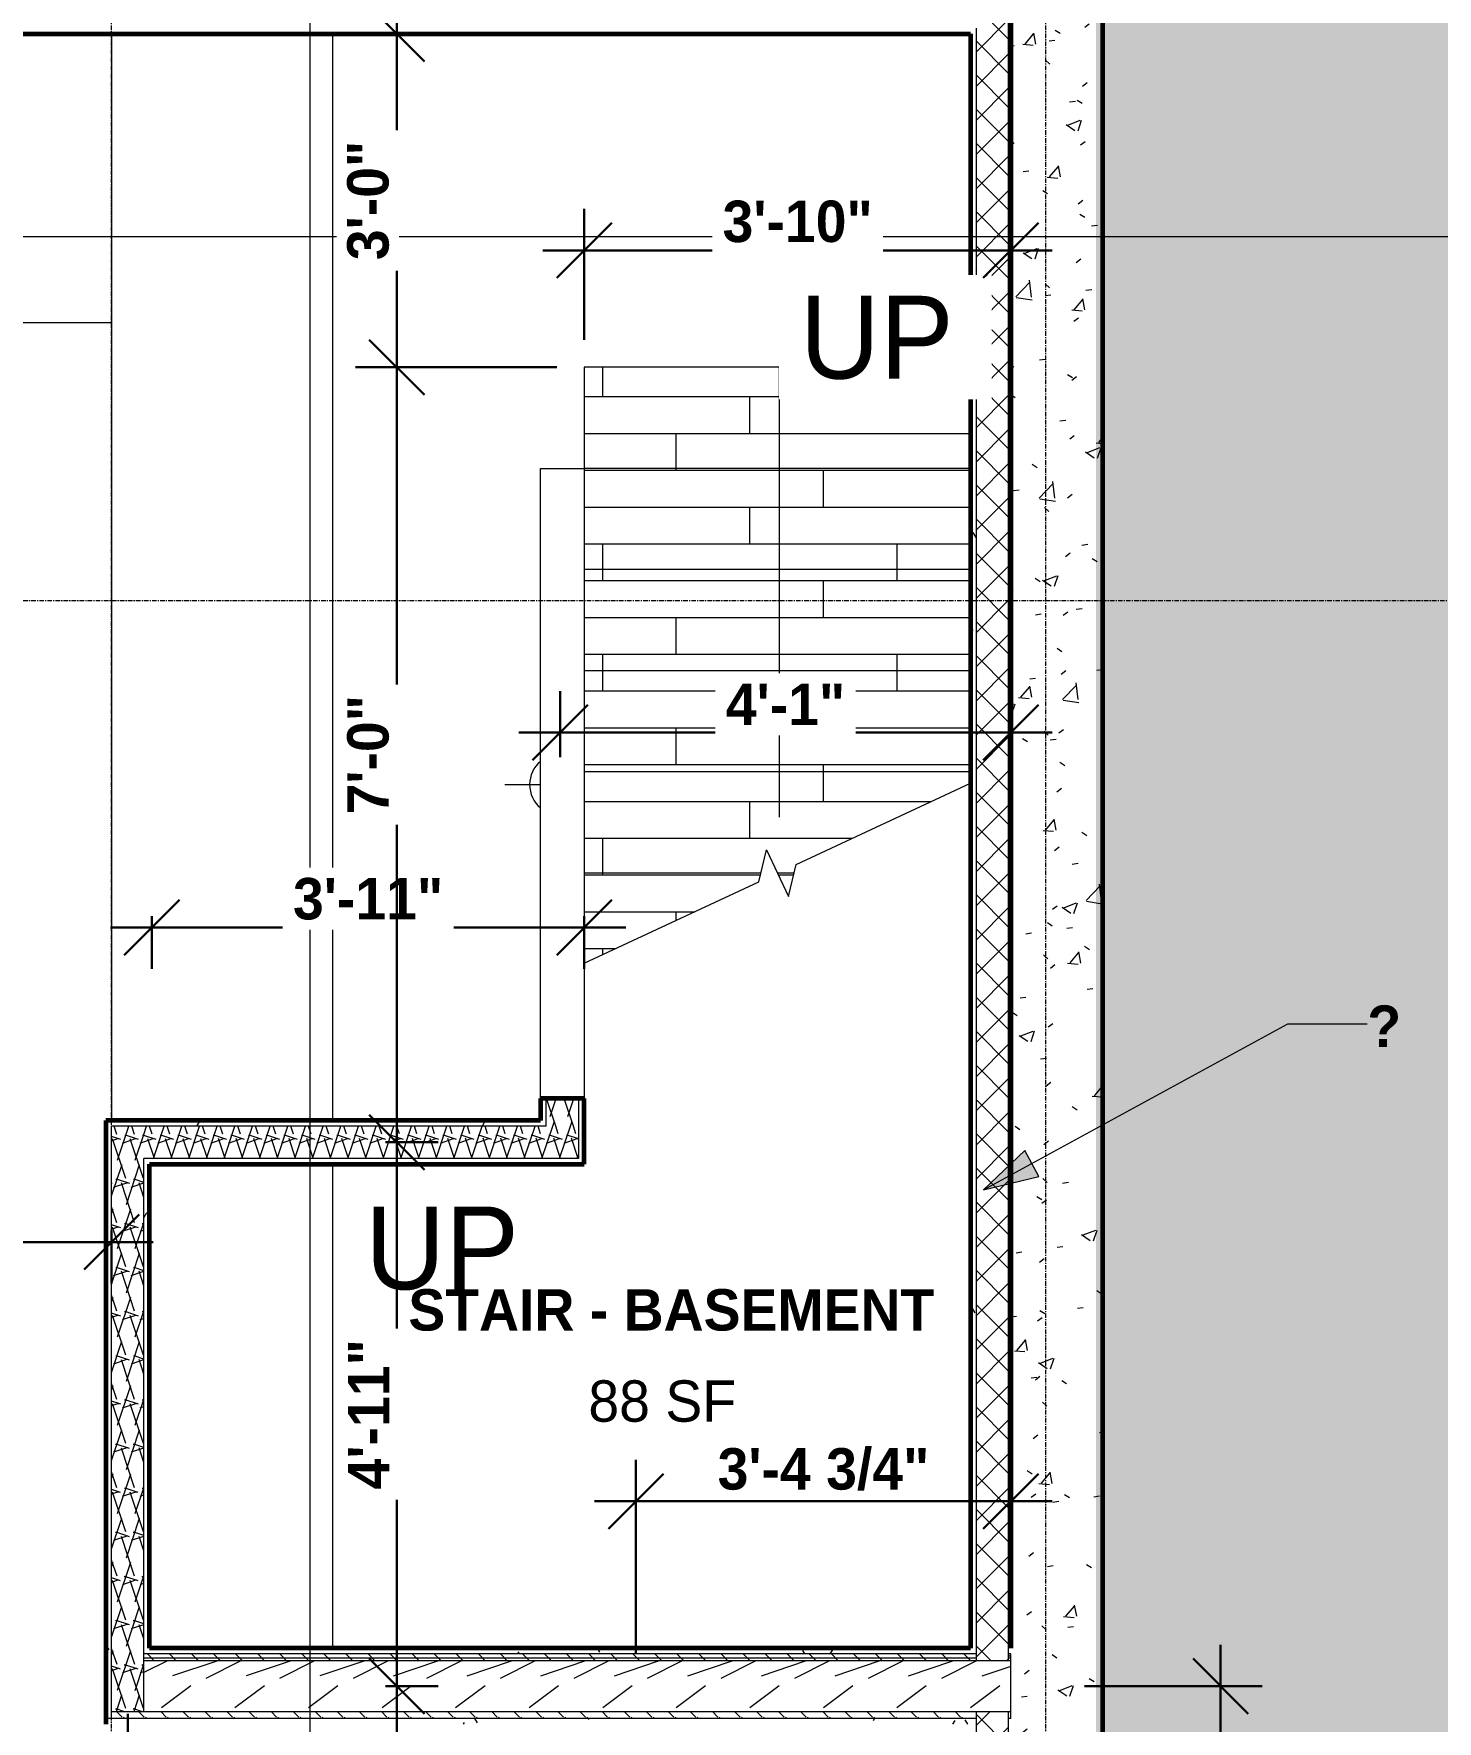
# Model space of a CAD drawing. Header units: inches. Extents: x -3304 to -1671, y 8184 to 9003.
# Drawn here: x -2441.8 to -2289.2, y 8504.8 to 8688.2 of the extents above; entities that cross this region are included whole.
import ezdxf

# ---------------------------------------------------------------- set-up
doc = ezdxf.new("R2010")
doc.units = ezdxf.units.IN
doc.header["$MEASUREMENT"] = 0
doc.linetypes.add('Grid Line 1_2_', pattern=[0.875, 0.5, -0.125, 0.125, -0.125])
doc.linetypes.add('Overhead 1_16_', pattern=[0.101562, 0.0625, -0.039062])
for name, color, linetype, lineweight in [('A-ANNO-DIMS-1', 211, 'Continuous', 30), ('A-AREA-IDEN', 2, 'Continuous', 9), ('A-FLOR-OTLN', 51, 'Continuous', 18), ('A-WALL', 113, 'Continuous', 18), ('A-WALL-PATT-1', 111, 'Continuous', 9), ('C-TOPO', 7, 'Continuous', 9), ('G-ANNO-SYMB-1', 111, 'Continuous', 9), ('G-ANNO-TEXT', 231, 'Continuous', 9), ('I-WALL', 2, 'Continuous', 18), ('I-WALL-1', 2, 'Continuous', 60), ('P-PIPE', 3, 'Continuous', 9), ('P-PIPE-CNTR', 3, 'Continuous', 9), ('S-FNDN', 32, 'Continuous', 18), ('S-FNDN-1', 32, 'Continuous', 60), ('S-GRID-1', 1, 'Grid Line 1_2_', 9), ('S-STRS', 31, 'Continuous', 9), ('S-STRS-1', 31, 'Overhead 1_16_', 9), ('S-STRS-ANNO', 31, 'Continuous', 9), ('S-STRS-IDEN', 31, 'Continuous', 9), ('S-STRS-MBND', 31, 'Continuous', 9)]:
    doc.layers.add(name, color=color, linetype=linetype, lineweight=lineweight)
doc.styles.add('Century Gothic', font='ufonts.com_century-gothic.ttf', dxfattribs={"height": 9})
doc.styles.add('Century Gothic_1', font='ufonts.com_century-gothic.ttf', dxfattribs={"height": 4.5})
doc.styles.add('Century Gothic_B', font='GOTHICB.TTF', dxfattribs={"height": 4.5})
doc.dimstyles.new('OD__1_16__Tol__', dxfattribs={"dimscale": 12, "dimtxt": 4.698757, "dimasz": 0.5, "dimexe": 0.375, "dimexo": 0.25, "dimgap": 0.0625, "dimtad": 1, "dimdec": 4, "dimrnd": 0.0625, "dimzin": 3, "dimdsep": 46, "dimlunit": 4, "dimtxsty": 'Century Gothic_B', "dimblk1": 'OBLIQUE', "dimblk2": 'OBLIQUE', "dimsah": 1, "dimcen": 0.09, "dimdle": 0.375, "dimazin": 0, "dimtfac": 1, "dimtdec": 4, "dimtix": 1, "dimtmove": 0, "dimatfit": 3, "dimfxl": 1, "dimtvp": 1, "dimtfill": 1, "dimfrac": 2, "dimtolj": 1, "dimtzin": 0, "dimlwd": 30, "dimlwe": 30, "dimarcsym": 2})
doc.dimstyles.new('OD__1_8__Tol__', dxfattribs={"dimscale": 12, "dimtxt": 4.698757, "dimasz": 0.5, "dimexe": 0.375, "dimexo": 0.25, "dimgap": 0.0625, "dimtad": 1, "dimdec": 3, "dimrnd": 0.125, "dimzin": 3, "dimdsep": 46, "dimlunit": 4, "dimtxsty": 'Century Gothic_B', "dimblk1": 'OBLIQUE', "dimblk2": 'OBLIQUE', "dimsah": 1, "dimcen": 0.09, "dimdle": 0.375, "dimazin": 0, "dimtfac": 1, "dimtdec": 4, "dimtix": 1, "dimtmove": 0, "dimatfit": 3, "dimfxl": 1, "dimtvp": 1, "dimtfill": 1, "dimfrac": 2, "dimtolj": 1, "dimtzin": 0, "dimlwd": 30, "dimlwe": 30, "dimarcsym": 2})
doc.dimstyles.new('OD__1__Tol__', dxfattribs={"dimscale": 12, "dimtxt": 4.698757, "dimasz": 0.5, "dimexe": 0.375, "dimexo": 0.25, "dimgap": 0.0625, "dimtad": 1, "dimdec": 0, "dimzin": 3, "dimdsep": 46, "dimlunit": 4, "dimtxsty": 'Century Gothic_B', "dimblk1": 'OBLIQUE', "dimblk2": 'OBLIQUE', "dimsah": 1, "dimcen": 0.09, "dimdle": 0.375, "dimazin": 0, "dimtfac": 1, "dimtdec": 4, "dimtix": 1, "dimtmove": 0, "dimatfit": 3, "dimfxl": 1, "dimtvp": 1, "dimtfill": 1, "dimfrac": 2, "dimtolj": 1, "dimtzin": 0, "dimlwd": 30, "dimlwe": 30, "dimarcsym": 2})
pattern_1 = [(0, (0, 0), (15.36, 3.84), [0.634, -10.886, 0.634, -10.886, -61.44]), (0, (0, 0), (15.36, 3.84), [-23.04, 0.634, -22.406, 0.634, -10.886, -26.88]), (0, (0, 0), (15.36, 3.84), [-57.6, 0.634, -7.046, 0.634, -18.566]), (120, (5.76, 1.92), (-11.0055376, 11.3821502), [0.634, -10.886, 0.634, -10.886, -61.44]), (120, (5.76, 1.92), (-11.0055376, 11.3821502), [-23.04, 0.634, -22.406, 0.634, -10.886, -26.88]), (120, (5.76, 1.92), (-11.0055376, 11.3821502), [-57.6, 0.634, -7.046, 0.634, -18.566]), (240, (7.68, 9.6), (-4.3544624, -15.2221502), [0.634, -10.886, 0.634, -10.886, -61.44]), (240, (7.68, 9.6), (-4.3544624, -15.2221502), [-23.04, 0.634, -22.406, 0.634, -10.886, -26.88]), (240, (7.68, 9.6), (-4.3544624, -15.2221502), [-57.6, 0.634, -7.046, 0.634, -18.566])]
pattern_2 = [(161.57, (0.24, 0.24), (-1.920451243, 0.000150352), [0, -13.661, 1.517, 0]), (18.43, (-0.24, 0.24), (-1.920451243, -0.000150352), [0, -13.661, 1.517, 0]), (108.43, (0.24, 0.24), (0.959969074, -4.80073665), [4.553, -10.625]), (71.57, (-0.24, 0.24), (0.959969074, 4.80073665), [4.553, -10.625])]
pattern_3 = [(0, (0, 0), (0, 2.399), []), (315, (0, 0), (2.3985062, 0), [3.393, -3.393]), (45, (0, 0), (2.3985062, 0), [3.393, -3.393])]
pattern_4 = [(45, (0, 0), (-1.8561553, 1.8561553), []), (135, (0, 0), (-1.8561553, -1.8561553), [])]
pattern_5 = [(0, (-2339.962, 8652.744), (0, 4), []), (90, (-2339.962, 8652.744), (-8, 8), [4, -28]), (90, (-2323.962, 8656.744), (-8, 8), [4, -28])]

# ---------------------------------------------------------------- blocks, each defined once
blk = doc.blocks.new('_Oblique')
at = {"color": 0, "linetype": 'ByBlock', "lineweight": -2}
blk.add_line((-0.5, -0.5), (0.5, 0.5), dxfattribs=at)
blk = doc.blocks.new('DIMBLOCK17-FLOOR PLAN - BASEMENT')
at = {"layer": 'A-ANNO-DIMS-1', "color": 0, "lineweight": 30, "transparency": 16777216}
for p, q in [((-2623.59, 8558.09), (-2623.59, 8552.35)), ((-2433.34, 8558.09), (-2433.34, 8552.35)), ((-2628.09, 8556.85), (-2428.84, 8556.85))]:
    blk.add_line(p, q, dxfattribs=at)
at = {"layer": 'Defpoints', "color": 0, "transparency": 16777216}
for p in [(-2623.59, 8561.09), (-2433.34, 8561.09), (-2433.34, 8556.85)]:
    blk.add_point(p, dxfattribs=at)
at = {"layer": 'A-ANNO-DIMS-1', "color": 0, "lineweight": 30, "transparency": 16777216, "xscale": 5.999999999999999, "yscale": 5.999999999999999, "zscale": 5.999999999999999, "rotation": 180}
blk.add_blockref('_Oblique', (-2623.59, 8556.85), dxfattribs=at)
at = {"layer": 'A-ANNO-DIMS-1', "color": 0, "lineweight": 30, "transparency": 16777216, "xscale": 5.999999999999999, "yscale": 5.999999999999999, "zscale": 5.999999999999999}
blk.add_blockref('_Oblique', (-2433.34, 8556.85), dxfattribs=at)
at = {"layer": 'A-ANNO-DIMS-1', "color": 0, "transparency": 16777216, "insert": (-2528.46, 8560.31), "char_height": 4.5, "attachment_point": 5, "style": 'Century Gothic_B', "bg_fill": 3, "box_fill_scale": 1.25, "bg_fill_color": 256, "bg_fill_true_color": 13158600, "bg_fill_transparency": 0}
blk.add_mtext('\\A1;15\'-10 1/4"', dxfattribs=at)
blk = doc.blocks.new('DIMBLOCK18-FLOOR PLAN - BASEMENT')
at = {"layer": 'A-ANNO-DIMS-1', "color": 0, "lineweight": 30, "transparency": 16777216}
for p, q in [((-2428.96, 8592.27), (-2428.96, 8586.53)), ((-2381.96, 8592.27), (-2381.96, 8586.53)), ((-2433.46, 8591.03), (-2377.46, 8591.03))]:
    blk.add_line(p, q, dxfattribs=at)
at = {"layer": 'Defpoints', "color": 0, "transparency": 16777216}
for p in [(-2428.96, 8595.27), (-2381.96, 8595.27), (-2381.96, 8591.03)]:
    blk.add_point(p, dxfattribs=at)
at = {"layer": 'A-ANNO-DIMS-1', "color": 0, "lineweight": 30, "transparency": 16777216, "xscale": 5.999999999999999, "yscale": 5.999999999999999, "zscale": 5.999999999999999, "rotation": 180}
blk.add_blockref('_Oblique', (-2428.96, 8591.03), dxfattribs=at)
at = {"layer": 'A-ANNO-DIMS-1', "color": 0, "lineweight": 30, "transparency": 16777216, "xscale": 5.999999999999999, "yscale": 5.999999999999999, "zscale": 5.999999999999999}
blk.add_blockref('_Oblique', (-2381.96, 8591.03), dxfattribs=at)
at = {"layer": 'A-ANNO-DIMS-1', "color": 0, "transparency": 16777216, "insert": (-2405.46, 8594.14), "char_height": 4.5, "attachment_point": 5, "style": 'Century Gothic_B', "bg_fill": 3, "box_fill_scale": 1.25, "bg_fill_color": 256, "bg_fill_true_color": 13158600, "bg_fill_transparency": 0}
blk.add_mtext('\\A1;3\'-11"', dxfattribs=at)
blk = doc.blocks.new('DIMBLOCK23-FLOOR PLAN - BASEMENT')
at = {"layer": 'A-ANNO-DIMS-1', "color": 0, "lineweight": 30, "transparency": 16777216}
for p, q in [((-2402.34, 8406.07), (-2402.34, 8513.07)), ((-2403.58, 8508.57), (-2397.84, 8508.57)), ((-2403.58, 8410.57), (-2397.84, 8410.57))]:
    blk.add_line(p, q, dxfattribs=at)
at = {"layer": 'Defpoints', "color": 0, "transparency": 16777216}
for p in [(-2406.58, 8508.57), (-2402.34, 8508.57), (-2406.58, 8410.57)]:
    blk.add_point(p, dxfattribs=at)
at = {"layer": 'A-ANNO-DIMS-1', "color": 0, "lineweight": 30, "transparency": 16777216, "xscale": 5.999999999999999, "yscale": 5.999999999999999, "zscale": 5.999999999999999}
for p, rotation in [((-2402.34, 8508.57), 90), ((-2402.34, 8410.57), 270)]:
    blk.add_blockref('_Oblique', p, dxfattribs=dict(at, rotation=rotation))
at = {"layer": 'A-ANNO-DIMS-1', "color": 0, "transparency": 16777216, "insert": (-2405.45, 8459.57), "char_height": 4.5, "attachment_point": 5, "rotation": 90, "style": 'Century Gothic_B', "bg_fill": 3, "box_fill_scale": 1.25, "bg_fill_color": 256, "bg_fill_true_color": 13158600, "bg_fill_transparency": 0}
blk.add_mtext('\\A1;8\'-2"', dxfattribs=at)
blk = doc.blocks.new('DIMBLOCK24-FLOOR PLAN - BASEMENT')
at = {"layer": 'A-ANNO-DIMS-1', "color": 0, "lineweight": 30, "transparency": 16777216}
for p, q in [((-2402.34, 8504.07), (-2402.34, 8572.19)), ((-2403.58, 8567.69), (-2397.84, 8567.69)), ((-2403.58, 8508.57), (-2397.84, 8508.57))]:
    blk.add_line(p, q, dxfattribs=at)
at = {"layer": 'Defpoints', "color": 0, "transparency": 16777216}
for p in [(-2406.58, 8567.69), (-2402.34, 8567.69), (-2406.58, 8508.57)]:
    blk.add_point(p, dxfattribs=at)
at = {"layer": 'A-ANNO-DIMS-1', "color": 0, "lineweight": 30, "transparency": 16777216, "xscale": 5.999999999999999, "yscale": 5.999999999999999, "zscale": 5.999999999999999}
for p, rotation in [((-2402.34, 8567.69), 90), ((-2402.34, 8508.57), 270)]:
    blk.add_blockref('_Oblique', p, dxfattribs=dict(at, rotation=rotation))
at = {"layer": 'A-ANNO-DIMS-1', "color": 0, "transparency": 16777216, "insert": (-2405.4, 8538.13), "char_height": 4.5, "attachment_point": 5, "rotation": 90, "style": 'Century Gothic_B', "bg_fill": 3, "box_fill_scale": 1.25, "bg_fill_color": 256, "bg_fill_true_color": 13158600, "bg_fill_transparency": 0}
blk.add_mtext('\\A1;4\'-11"', dxfattribs=at)
blk = doc.blocks.new('DIMBLOCK25-FLOOR PLAN - BASEMENT')
at = {"layer": 'A-ANNO-DIMS-1', "color": 0, "lineweight": 30, "transparency": 16777216}
for p, q in [((-2402.34, 8563.19), (-2402.34, 8656.44)), ((-2384.96, 8651.94), (-2406.84, 8651.94)), ((-2403.58, 8567.69), (-2397.84, 8567.69))]:
    blk.add_line(p, q, dxfattribs=at)
at = {"layer": 'Defpoints', "color": 0, "transparency": 16777216}
for p in [(-2402.34, 8651.94), (-2381.96, 8651.94), (-2406.58, 8567.69)]:
    blk.add_point(p, dxfattribs=at)
at = {"layer": 'A-ANNO-DIMS-1', "color": 0, "lineweight": 30, "transparency": 16777216, "xscale": 5.999999999999999, "yscale": 5.999999999999999, "zscale": 5.999999999999999}
for p, rotation in [((-2402.34, 8651.94), 90), ((-2402.34, 8567.69), 270)]:
    blk.add_blockref('_Oblique', p, dxfattribs=dict(at, rotation=rotation))
at = {"layer": 'A-ANNO-DIMS-1', "color": 0, "transparency": 16777216, "insert": (-2405.45, 8609.82), "char_height": 4.5, "attachment_point": 5, "rotation": 90, "style": 'Century Gothic_B', "bg_fill": 3, "box_fill_scale": 1.25, "bg_fill_color": 256, "bg_fill_true_color": 13158600, "bg_fill_transparency": 0}
blk.add_mtext('\\A1;7\'-0"', dxfattribs=at)
blk = doc.blocks.new('DIMBLOCK26-FLOOR PLAN - BASEMENT')
at = {"layer": 'A-ANNO-DIMS-1', "color": 0, "lineweight": 30, "transparency": 16777216}
for p, q in [((-2402.34, 8647.44), (-2402.34, 8692.69)), ((-2403.58, 8688.19), (-2397.84, 8688.19)), ((-2384.96, 8651.94), (-2406.84, 8651.94))]:
    blk.add_line(p, q, dxfattribs=at)
at = {"layer": 'Defpoints', "color": 0, "transparency": 16777216}
for p in [(-2406.58, 8688.19), (-2402.34, 8688.19), (-2381.96, 8651.94)]:
    blk.add_point(p, dxfattribs=at)
at = {"layer": 'A-ANNO-DIMS-1', "color": 0, "lineweight": 30, "transparency": 16777216, "xscale": 5.999999999999999, "yscale": 5.999999999999999, "zscale": 5.999999999999999}
for p, rotation in [((-2402.34, 8688.19), 90), ((-2402.34, 8651.94), 270)]:
    blk.add_blockref('_Oblique', p, dxfattribs=dict(at, rotation=rotation))
at = {"layer": 'A-ANNO-DIMS-1', "color": 0, "transparency": 16777216, "insert": (-2405.45, 8670.07), "char_height": 4.5, "attachment_point": 5, "rotation": 90, "style": 'Century Gothic_B', "bg_fill": 3, "box_fill_scale": 1.25, "bg_fill_color": 256, "bg_fill_true_color": 13158600, "bg_fill_transparency": 0}
blk.add_mtext('\\A1;3\'-0"', dxfattribs=at)
blk = doc.blocks.new('DIMBLOCK35-FLOOR PLAN - BASEMENT')
at = {"layer": 'A-ANNO-DIMS-1', "color": 0, "lineweight": 30, "transparency": 16777216}
for p, q in [((-2312.79, 8406.07), (-2312.79, 8513.07)), ((-2327.59, 8508.57), (-2308.29, 8508.57)), ((-2332.59, 8410.57), (-2308.29, 8410.57))]:
    blk.add_line(p, q, dxfattribs=at)
at = {"layer": 'Defpoints', "color": 0, "transparency": 16777216}
for p in [(-2330.59, 8508.57), (-2312.79, 8508.57), (-2335.59, 8410.57)]:
    blk.add_point(p, dxfattribs=at)
at = {"layer": 'A-ANNO-DIMS-1', "color": 0, "lineweight": 30, "transparency": 16777216, "xscale": 5.999999999999999, "yscale": 5.999999999999999, "zscale": 5.999999999999999}
for p, rotation in [((-2312.79, 8508.57), 90), ((-2312.79, 8410.57), 270)]:
    blk.add_blockref('_Oblique', p, dxfattribs=dict(at, rotation=rotation))
at = {"layer": 'A-ANNO-DIMS-1', "color": 0, "transparency": 16777216, "insert": (-2315.91, 8459.57), "char_height": 4.5, "attachment_point": 5, "rotation": 90, "style": 'Century Gothic_B', "bg_fill": 3, "box_fill_scale": 1.25, "bg_fill_color": 256, "bg_fill_true_color": 13158600, "bg_fill_transparency": 0}
blk.add_mtext('\\A1;8\'-2"', dxfattribs=at)
blk = doc.blocks.new('DIMBLOCK36-FLOOR PLAN - BASEMENT')
at = {"layer": 'A-ANNO-DIMS-1', "color": 0, "lineweight": 30, "transparency": 16777216}
for p, q in [((-2381.96, 8654.94), (-2381.96, 8669.15)), ((-2335.59, 8665.9), (-2335.59, 8660.15)), ((-2386.46, 8664.65), (-2331.09, 8664.65))]:
    blk.add_line(p, q, dxfattribs=at)
at = {"layer": 'Defpoints', "color": 0, "transparency": 16777216}
for p in [(-2335.59, 8668.9), (-2335.59, 8664.65), (-2381.96, 8651.94)]:
    blk.add_point(p, dxfattribs=at)
at = {"layer": 'A-ANNO-DIMS-1', "color": 0, "lineweight": 30, "transparency": 16777216, "xscale": 5.999999999999999, "yscale": 5.999999999999999, "zscale": 5.999999999999999, "rotation": 180}
blk.add_blockref('_Oblique', (-2381.96, 8664.65), dxfattribs=at)
at = {"layer": 'A-ANNO-DIMS-1', "color": 0, "lineweight": 30, "transparency": 16777216, "xscale": 5.999999999999999, "yscale": 5.999999999999999, "zscale": 5.999999999999999}
blk.add_blockref('_Oblique', (-2335.59, 8664.65), dxfattribs=at)
at = {"layer": 'A-ANNO-DIMS-1', "color": 0, "transparency": 16777216, "insert": (-2358.77, 8667.77), "char_height": 4.5, "attachment_point": 5, "style": 'Century Gothic_B', "bg_fill": 3, "box_fill_scale": 1.25, "bg_fill_color": 256, "bg_fill_true_color": 13158600, "bg_fill_transparency": 0}
blk.add_mtext('\\A1;3\'-10"', dxfattribs=at)
blk = doc.blocks.new('DIMBLOCK37-FLOOR PLAN - BASEMENT')
at = {"layer": 'A-ANNO-DIMS-1', "color": 0, "lineweight": 30, "transparency": 16777216}
for p, q in [((-2431.59, 8505.57), (-2431.59, 8472.48)), ((-2436.09, 8476.98), (-2331.09, 8476.98)), ((-2335.59, 8478.22), (-2335.59, 8472.48))]:
    blk.add_line(p, q, dxfattribs=at)
at = {"layer": 'Defpoints', "color": 0, "transparency": 16777216}
for p in [(-2431.59, 8508.57), (-2335.59, 8481.22), (-2335.59, 8476.98)]:
    blk.add_point(p, dxfattribs=at)
at = {"layer": 'A-ANNO-DIMS-1', "color": 0, "lineweight": 30, "transparency": 16777216, "xscale": 5.999999999999999, "yscale": 5.999999999999999, "zscale": 5.999999999999999, "rotation": 180}
blk.add_blockref('_Oblique', (-2431.59, 8476.98), dxfattribs=at)
at = {"layer": 'A-ANNO-DIMS-1', "color": 0, "lineweight": 30, "transparency": 16777216, "xscale": 5.999999999999999, "yscale": 5.999999999999999, "zscale": 5.999999999999999}
blk.add_blockref('_Oblique', (-2335.59, 8476.98), dxfattribs=at)
at = {"layer": 'A-ANNO-DIMS-1', "color": 0, "transparency": 16777216, "insert": (-2383.59, 8480.09), "char_height": 4.5, "attachment_point": 5, "style": 'Century Gothic_B', "bg_fill": 3, "box_fill_scale": 1.25, "bg_fill_color": 256, "bg_fill_true_color": 13158600, "bg_fill_transparency": 0}
blk.add_mtext('\\A1;8\'-0"', dxfattribs=at)
blk = doc.blocks.new('DIMBLOCK38-FLOOR PLAN - BASEMENT')
at = {"layer": 'A-ANNO-DIMS-1', "color": 0, "lineweight": 30, "transparency": 16777216}
for p, q in [((-2384.59, 8609.57), (-2384.59, 8616.74)), ((-2335.59, 8613.49), (-2335.59, 8607.74)), ((-2389.09, 8612.24), (-2331.09, 8612.24))]:
    blk.add_line(p, q, dxfattribs=at)
at = {"layer": 'Defpoints', "color": 0, "transparency": 16777216}
for p in [(-2335.59, 8616.49), (-2335.59, 8612.24), (-2384.59, 8606.57)]:
    blk.add_point(p, dxfattribs=at)
at = {"layer": 'A-ANNO-DIMS-1', "color": 0, "lineweight": 30, "transparency": 16777216, "xscale": 5.999999999999999, "yscale": 5.999999999999999, "zscale": 5.999999999999999, "rotation": 180}
blk.add_blockref('_Oblique', (-2384.59, 8612.24), dxfattribs=at)
at = {"layer": 'A-ANNO-DIMS-1', "color": 0, "lineweight": 30, "transparency": 16777216, "xscale": 5.999999999999999, "yscale": 5.999999999999999, "zscale": 5.999999999999999}
blk.add_blockref('_Oblique', (-2335.59, 8612.24), dxfattribs=at)
at = {"layer": 'A-ANNO-DIMS-1', "color": 0, "transparency": 16777216, "insert": (-2360.09, 8615.3), "char_height": 4.5, "attachment_point": 5, "style": 'Century Gothic_B', "bg_fill": 3, "box_fill_scale": 1.25, "bg_fill_color": 256, "bg_fill_true_color": 13158600, "bg_fill_transparency": 0}
blk.add_mtext('\\A1;4\'-1"', dxfattribs=at)
blk = doc.blocks.new('DIMBLOCK39-FLOOR PLAN - BASEMENT')
at = {"layer": 'A-ANNO-DIMS-1', "color": 0, "lineweight": 30, "transparency": 16777216}
for p, q in [((-2376.34, 8512.07), (-2376.34, 8533.17)), ((-2335.59, 8529.91), (-2335.59, 8524.17)), ((-2380.84, 8528.67), (-2331.09, 8528.67))]:
    blk.add_line(p, q, dxfattribs=at)
at = {"layer": 'Defpoints', "color": 0, "transparency": 16777216}
for p in [(-2335.59, 8532.91), (-2335.59, 8528.67), (-2376.34, 8509.07)]:
    blk.add_point(p, dxfattribs=at)
at = {"layer": 'A-ANNO-DIMS-1', "color": 0, "lineweight": 30, "transparency": 16777216, "xscale": 5.999999999999999, "yscale": 5.999999999999999, "zscale": 5.999999999999999, "rotation": 180}
blk.add_blockref('_Oblique', (-2376.34, 8528.67), dxfattribs=at)
at = {"layer": 'A-ANNO-DIMS-1', "color": 0, "lineweight": 30, "transparency": 16777216, "xscale": 5.999999999999999, "yscale": 5.999999999999999, "zscale": 5.999999999999999}
blk.add_blockref('_Oblique', (-2335.59, 8528.67), dxfattribs=at)
at = {"layer": 'A-ANNO-DIMS-1', "color": 0, "transparency": 16777216, "insert": (-2355.96, 8532.13), "char_height": 4.5, "attachment_point": 5, "style": 'Century Gothic_B', "bg_fill": 3, "box_fill_scale": 1.25, "bg_fill_color": 256, "bg_fill_true_color": 13158600, "bg_fill_transparency": 0}
blk.add_mtext('\\A1;3\'-4 3/4"', dxfattribs=at)

msp = doc.modelspace()

# ---------------------------------------------------------------- hatches: boundary and pattern name
at = {"layer": 'A-WALL-PATT-1'}
h = msp.add_hatch(dxfattribs=at)
h.set_pattern_fill('FP_1', color=256, style=0, pattern_type=2)
h.set_pattern_definition([(50, (0, 0), (13.77135, -1.20496), [1.44, -15.84]), (355, (0, 0), (-2.66442, 14.442176), [1.152, -12.672]), (100.451, (1.148, -0.1), (11.107076, 13.237366), [1.224, -13.462]), (46.184, (0, 3.84), (20.491284, -3.17785), [2.16, -23.76]), (96.636, (1.708, 3.575), (17.94587, 18.703152), [1.836, -20.193]), (351.184, (0, 3.84), (17.94541, 18.702614), [1.728, -19.008]), (21, (1.92, 2.88), (11.460518, -7.730365), [1.44, -15.84]), (326, (1.92, 2.88), (4.671352, 13.923149), [1.152, -12.672]), (71.451, (2.875, 2.236), (16.13207, 6.192844), [1.224, -13.462]), (37.5, (0, 0), (0.233123, 6.3917502), [0.634, -11.885, 0.634, -12.23, -12.72]), (37.5, (0, 0), (0.233123, 6.3917502), [-25.382, 0.634, -12.086]), (7.5, (0, 0), (5.0507295, 7.573041), [0.634, -6.701, 0.634, -11.597, -4.848]), (7.5, (0, 0), (5.0507295, 7.573041), [-19.565, 0.634, -4.214]), (327.5, (-4.282, 0), (10.2495805, -0.4328898), [0.634, -4.166, 0.634, -14.342, -19.872]), (327.5, (-4.282, 0), (10.2495805, -0.4328898), [-19.776, 0.634, -19.238]), (317.5, (-6.202, 0), (11.19739, 1.922144), [0.634, -5.606, 0.634, -9.312, -14.112]), (317.5, (-6.202, 0), (11.19739, 1.922144), [-16.186, 0.634, -13.478])])
h.paths.add_polyline_path([(-2335.58668, 8410.56938), (-2325.58668, 8410.56938), (-2325.58668, 8702.56938), (-2335.58668, 8702.56938), (-2335.58668, 8412.01976)], flags=0)
h = msp.add_hatch(dxfattribs=at)
h.set_pattern_fill('FP_10', color=256, style=0, pattern_type=2)
h.set_pattern_definition(pattern_4)
h.paths.add_polyline_path([(-2335.83668, 8511.31938), (-2335.83668, 8692.31938), (-2339.33668, 8692.31938), (-2339.33668, 8511.31938)], flags=0)
h = msp.add_hatch(dxfattribs=at)
h.set_pattern_fill('FP_2', color=256, style=0, pattern_type=2)
h.set_pattern_definition(pattern_1)
h.paths.add_polyline_path([(-2339.33668, 8512.69438), (-2339.33668, 8688.81938), (-2339.96168, 8688.81938), (-2339.96168, 8512.69438)], flags=0)
h = msp.add_hatch(dxfattribs=at)
h.set_pattern_fill('FP_3', color=256, style=0, pattern_type=2)
h.set_pattern_definition(pattern_2)
h.paths.add_polyline_path([(-2382.58668, 8569.43731), (-2382.58668, 8572.44882), (-2386.08668, 8572.44882), (-2386.08668, 8569.43731)], flags=0)
h = msp.add_hatch(dxfattribs=at)
h.set_pattern_fill('FP_2', color=256, style=0, pattern_type=2)
h.set_pattern_definition(pattern_1)
h.paths.add_polyline_path([(-2433.33668, 8505.06938), (-2433.33668, 8570.06231), (-2433.96168, 8570.06231), (-2433.96168, 8505.06938)], flags=0)
h = msp.add_hatch(dxfattribs=at)
h.set_pattern_fill('FP_2', color=256, style=0, pattern_type=2)
h.set_pattern_definition(pattern_1)
h.paths.add_polyline_path([(-2429.21168, 8569.43731), (-2386.08668, 8569.43731), (-2386.08668, 8570.06231), (-2433.33668, 8570.06231), (-2433.33668, 8569.43731), (-2429.83668, 8569.43731)], flags=0)
h = msp.add_hatch(dxfattribs=at)
h.set_pattern_fill('FP_3', color=256, style=0, pattern_type=2)
h.set_pattern_definition(pattern_2)
h.paths.add_polyline_path([(-2433.33668, 8505.81938), (-2429.83668, 8505.81938), (-2429.83668, 8569.43731), (-2433.33668, 8569.43731), (-2433.33668, 8560.11673)], flags=0)
h = msp.add_hatch(dxfattribs=at)
h.set_pattern_fill('FP_3', color=256, style=0, pattern_type=2)
h.set_pattern_definition(pattern_2)
h.paths.add_polyline_path([(-2419.72364, 8565.93731), (-2382.58668, 8565.93731), (-2382.58668, 8569.43731), (-2429.83668, 8569.43731), (-2429.83668, 8565.93731), (-2429.21168, 8565.93731)], flags=0)
h = msp.add_hatch(dxfattribs=at)
h.set_pattern_fill('FP_2', color=256, style=0, pattern_type=2)
h.set_pattern_definition(pattern_1)
h.paths.add_polyline_path([(-2429.21168, 8512.06938), (-2429.21168, 8565.93731), (-2429.83668, 8565.93731), (-2429.83668, 8512.06938)], flags=0)
h = msp.add_hatch(dxfattribs=at)
h.set_pattern_fill('FP_5', color=256, style=0, pattern_type=2)
h.set_pattern_definition(pattern_3)
h.paths.add_polyline_path([(-2335.83668, 8511.31938), (-2335.58668, 8511.31938), (-2335.58668, 8512.06938), (-2335.83668, 8512.06938)], flags=0)
h.paths.add_polyline_path([(-2419.72364, 8511.31938), (-2339.33668, 8511.31938), (-2339.33668, 8512.06938), (-2429.83668, 8512.06938), (-2429.83668, 8511.31938), (-2429.21168, 8511.31938)], flags=0)
h = msp.add_hatch(dxfattribs=at)
h.set_pattern_fill('FP_2', color=256, style=0, pattern_type=2)
h.set_pattern_definition(pattern_1)
h.paths.add_polyline_path([(-2339.33668, 8512.06938), (-2339.33668, 8512.69438), (-2429.21168, 8512.69438), (-2429.21168, 8512.06938), (-2347.07505, 8512.06938)], flags=0)
h = msp.add_hatch(dxfattribs=at)
h.set_pattern_fill('FP_6', color=256, style=0, pattern_type=2)
h.set_pattern_definition([(216.87, (3.199, 7.997), (23.98977143, 15.99364286), [3.998, -35.986]), (206.565, (7.997, 5.598), (-7.9970807, -7.9966192), [8.941, -8.941]), (198.435, (7.997, 1.599), (-15.9938446, -7.99709826), [5.058, -20.23])])
h.paths.add_polyline_path([(-2335.83668, 8505.81938), (-2335.58668, 8505.81938), (-2335.58668, 8511.31938), (-2429.83668, 8511.31938), (-2429.83668, 8505.81938), (-2339.33668, 8505.81938)], flags=0)
h = msp.add_hatch(dxfattribs=at)
h.set_pattern_fill('FP_2', color=256, style=0, pattern_type=2)
h.set_pattern_definition(pattern_1)
h.paths.add_polyline_path([(-2339.96168, 8504.44438), (-2339.33668, 8504.44438), (-2339.33668, 8505.06938), (-2433.96168, 8505.06938), (-2433.96168, 8504.44438), (-2347.07505, 8504.44438)], flags=0)
h = msp.add_hatch(dxfattribs=at)
h.set_pattern_fill('FP_5', color=256, style=0, pattern_type=2)
h.set_pattern_definition(pattern_3)
h.paths.add_polyline_path([(-2335.58668, 8505.06938), (-2335.58668, 8505.81938), (-2335.83668, 8505.81938), (-2335.83668, 8505.06938)], flags=0)
h.paths.add_polyline_path([(-2339.33668, 8505.06938), (-2339.33668, 8505.81938), (-2433.33668, 8505.81938), (-2433.33668, 8505.06938), (-2347.07505, 8505.06938)], flags=0)
h = msp.add_hatch(dxfattribs=at)
h.set_pattern_fill('FP_10', color=256, style=0, pattern_type=2)
h.set_pattern_definition(pattern_4)
h.paths.add_polyline_path([(-2339.33668, 8414.31938), (-2335.83668, 8414.31938), (-2335.83668, 8505.81938), (-2339.33668, 8505.81938), (-2339.33668, 8414.94438)], flags=0)
at = {"layer": 'C-TOPO'}
h = msp.add_hatch(color=256, dxfattribs=at)
h.paths.add_polyline_path([(-2716.86609, 8337.97127), (-1983.83208, 8337.97127), (-1983.83208, 8352.63611), (-1985.74988, 8352.81885), (-1983.83208, 8389.51382), (-1983.83208, 8472.56909), (-2189.53253, 8472.56909), (-2189.53253, 8574.56909), (-1983.83208, 8574.56909), (-1983.83208, 8623.81934), (-2042.33661, 8623.81934), (-2042.33661, 8692.56958), (-2326.33667, 8692.56958), (-2326.33667, 8400.56909), (-2630.33661, 8400.56909), (-2630.33661, 8422.53735), (-2631.11572, 8422.53735), (-2640.27979, 8422.75488), (-2799.8291, 8389.69189), (-2803.3786, 8389.43262), (-2815.74316, 8387.51147), (-2806.61975, 8380.62598), (-2806.61975, 8337.97127), (-2717.641, 8337.97127)], flags=0)
h.paths.add_polyline_path([(-2042.33661, 8864.56934), (-1983.83208, 8864.56934), (-1983.83208, 8930.35915), (-2895.86923, 8930.35915), (-2871.86353, 8908.96582), (-2902.52545, 8876.9751), (-2903.10754, 8876.56934), (-2042.33661, 8876.56934)], flags=0)
at = {"layer": 'G-ANNO-TEXT'}
msp.add_hatch(color=256, dxfattribs=at).paths.add_polyline_path([(-2338.58211, 8562.51972), (-2332.54489, 8563.98145), (-2334.08458, 8566.80422)], flags=0)
at = {"layer": 'S-STRS'}
h = msp.add_hatch(dxfattribs=at)
h.set_pattern_fill('FP_15', color=256, style=0, pattern_type=2)
h.set_pattern_definition(pattern_5)
h.paths.add_polyline_path([(-2339.96168, 8640.94438), (-2339.96168, 8651.94438), (-2381.96168, 8651.94438), (-2381.96168, 8640.94438)], flags=0)
h = msp.add_hatch(dxfattribs=at)
h.set_pattern_fill('FP_15', color=256, style=0, pattern_type=2)
h.set_pattern_definition(pattern_5)
h.paths.add_polyline_path([(-2381.96168, 8629.94438), (-2339.96168, 8629.94438), (-2339.96168, 8640.94438), (-2381.96168, 8640.94438), (-2381.96168, 8634.16521)], flags=0)
h = msp.add_hatch(dxfattribs=at)
h.set_pattern_fill('FP_15', color=256, style=0, pattern_type=2)
h.set_pattern_definition(pattern_5)
h.paths.add_polyline_path([(-2381.96168, 8618.94438), (-2339.96168, 8618.94438), (-2339.96168, 8629.94438), (-2381.96168, 8629.94438)], flags=0)
h = msp.add_hatch(dxfattribs=at)
h.set_pattern_fill('FP_15', color=256, style=0, pattern_type=2)
h.set_pattern_definition(pattern_5)
h.paths.add_polyline_path([(-2347.07505, 8607.94438), (-2339.96168, 8607.94438), (-2339.96168, 8618.94438), (-2381.96168, 8618.94438), (-2381.96168, 8607.94438), (-2358.92249, 8607.94438)], flags=0)
h = msp.add_hatch(dxfattribs=at)
h.set_pattern_fill('FP_15', color=256, style=0, pattern_type=2)
h.set_pattern_definition(pattern_5)
h.paths.add_polyline_path([(-2381.96168, 8596.94438), (-2362.76978, 8596.94438), (-2362.1503, 8599.49337), (-2360.96168, 8596.94438), (-2359.15359, 8596.94438), (-2358.92249, 8597.89527), (-2339.96168, 8606.73684), (-2339.96168, 8607.94438), (-2381.96168, 8607.94438), (-2381.96168, 8597.14097)], flags=0)
h = msp.add_hatch(dxfattribs=at)
h.set_pattern_fill('FP_15', color=256, style=0, pattern_type=2)
h.set_pattern_definition(pattern_5)
h.paths.add_polyline_path([(-2381.96168, 8587.15192), (-2363.00088, 8595.99349), (-2362.76978, 8596.94438), (-2381.96168, 8596.94438)], flags=0)
h.paths.add_polyline_path([(-2359.77307, 8594.39539), (-2359.15359, 8596.94438), (-2360.96168, 8596.94438)], flags=0)

# ---------------------------------------------------------------- linework, layer by layer
at = {"layer": 'A-FLOR-OTLN'}
for p, q in [((-2433.33668, 8688.19438), (-2433.33668, 8570.06231)), ((-2620.33668, 8656.81938), (-2433.33668, 8656.81938))]:
    msp.add_line(p, q, dxfattribs=at)
at = {"layer": 'A-WALL'}
for p, q in [((-2335.83668, 8511.31938), (-2335.83668, 8692.31938)), ((-2339.33668, 8511.31938), (-2339.33668, 8688.81938)), ((-2386.08668, 8569.43731), (-2386.08668, 8572.44882)), ((-2382.58668, 8572.44882), (-2382.58668, 8565.93731)), ((-2433.33668, 8505.06938), (-2433.33668, 8569.43731)), ((-2386.08668, 8569.43731), (-2433.33668, 8569.43731)), ((-2429.83668, 8505.81938), (-2429.83668, 8565.93731)), ((-2382.58668, 8565.93731), (-2429.83668, 8565.93731)), ((-2339.33668, 8512.06938), (-2429.83668, 8512.06938)), ((-2335.58668, 8512.06938), (-2335.83668, 8512.06938)), ((-2335.58668, 8505.06938), (-2335.58668, 8512.06938)), ((-2335.58668, 8511.31938), (-2429.83668, 8511.31938)), ((-2339.33668, 8505.06938), (-2433.96168, 8505.06938)), ((-2433.33668, 8505.81938), (-2335.58668, 8505.81938)), ((-2339.33668, 8414.31938), (-2339.33668, 8505.81938)), ((-2335.83668, 8410.81938), (-2335.83668, 8505.81938)), ((-2335.58668, 8505.06938), (-2335.83668, 8505.06938))]:
    msp.add_line(p, q, dxfattribs=at)
at = {"layer": 'G-ANNO-SYMB-1'}
for p, q in [((-2411.79874, 8968.13152), (-2411.79874, 8212.51398)), ((-3275.15078, 8666.16698), (-1857.646, 8666.16698))]:
    msp.add_line(p, q, dxfattribs=at)
at = {"layer": 'G-ANNO-TEXT'}
for p, q in [((-2338.58211, 8562.51972), (-2305.495, 8580.56724)), ((-2305.495, 8580.56724), (-2296.84723, 8580.56724)), ((-2334.08458, 8566.80422), (-2338.58211, 8562.51972)), ((-2332.54489, 8563.98145), (-2334.08458, 8566.80422)), ((-2338.58211, 8562.51972), (-2332.54489, 8563.98145))]:
    msp.add_line(p, q, dxfattribs=at)
at = {"layer": 'I-WALL'}
for p, q in [((-2386.71168, 8572.44882), (-2386.71168, 8640.92299)), ((-2386.71168, 8640.92299), (-2381.96168, 8640.92299)), ((-2381.96168, 8587.15192), (-2381.96168, 8572.44882))]:
    msp.add_line(p, q, dxfattribs=at)
at = {"layer": 'I-WALL-1'}
for p, q in [((-2579.96168, 8688.19438), (-2339.96168, 8688.19438)), ((-2339.96168, 8688.19438), (-2339.96168, 8512.69438)), ((-2386.71168, 8572.44882), (-2386.71168, 8570.06231)), ((-2381.96168, 8572.44882), (-2386.71168, 8572.44882)), ((-2381.96168, 8565.31231), (-2381.96168, 8572.44882)), ((-2433.96168, 8570.06231), (-2433.96168, 8504.44438)), ((-2386.71168, 8570.06231), (-2433.96168, 8570.06231)), ((-2429.21168, 8512.69438), (-2429.21168, 8565.31231)), ((-2429.21168, 8565.31231), (-2381.96168, 8565.31231)), ((-2339.96168, 8512.69438), (-2429.21168, 8512.69438))]:
    msp.add_line(p, q, dxfattribs=at)
at = {"layer": 'P-PIPE'}
for start, end in [(130.4505731, 180), (180, 229.5494269)]:
    msp.add_arc((-2384.58668, 8606.56938), 3.3125, start, end, dxfattribs=at)
at = {"layer": 'P-PIPE-CNTR'}
for p, q in [((-2390.58668, 8606.56938), (-2386.71168, 8606.56938)), ((-2376.33668, 8512.69438), (-2376.33668, 8515.06938))]:
    msp.add_line(p, q, dxfattribs=at)
at = {"layer": 'S-FNDN'}
for p, q in [((-2409.33668, 8688.19438), (-2409.33668, 8570.06231)), ((-2409.33668, 8565.31231), (-2409.33668, 8512.69438))]:
    msp.add_line(p, q, dxfattribs=at)
at = {"layer": 'S-FNDN-1'}
for p, q in [((-2325.58668, 8400.56938), (-2325.58668, 8702.56938)), ((-2335.58668, 8692.56938), (-2335.58668, 8512.69438))]:
    msp.add_line(p, q, dxfattribs=at)
at = {"layer": 'S-GRID-1'}
for p, q in [((-2433.33668, 8289.59722), (-2433.33668, 8978.71797)), ((-2331.77418, 8289.59722), (-2331.77418, 8978.71797)), ((-3194.57025, 8626.56938), (-1935.47917, 8626.56938))]:
    msp.add_line(p, q, dxfattribs=at)
at = {"layer": 'S-STRS'}
for p, q in [((-2339.96168, 8651.94438), (-2381.96168, 8651.94438)), ((-2381.96168, 8651.94438), (-2381.96168, 8640.94438)), ((-2381.96168, 8640.94438), (-2381.96168, 8629.94438)), ((-2339.96168, 8640.94438), (-2381.96168, 8640.94438)), ((-2381.96168, 8629.94438), (-2381.96168, 8618.94438)), ((-2339.96168, 8629.94438), (-2381.96168, 8629.94438)), ((-2381.96168, 8618.94438), (-2381.96168, 8607.94438)), ((-2339.96168, 8618.94438), (-2381.96168, 8618.94438)), ((-2381.96168, 8607.94438), (-2381.96168, 8596.94438)), ((-2339.96168, 8607.94438), (-2381.96168, 8607.94438)), ((-2381.96168, 8596.94438), (-2381.96168, 8587.15192)), ((-2362.76978, 8596.94438), (-2381.96168, 8596.94438)), ((-2359.15359, 8596.94438), (-2360.96168, 8596.94438))]:
    msp.add_line(p, q, dxfattribs=at)
at = {"layer": 'S-STRS-1'}
for p, q in [((-2339.96168, 8651.94438), (-2381.96168, 8651.94438)), ((-2339.96168, 8640.94438), (-2381.96168, 8640.94438)), ((-2339.96168, 8629.94438), (-2381.96168, 8629.94438)), ((-2339.96168, 8618.94438), (-2381.96168, 8618.94438)), ((-2339.96168, 8607.94438), (-2381.96168, 8607.94438)), ((-2362.76978, 8596.94438), (-2381.96168, 8596.94438)), ((-2359.15359, 8596.94438), (-2360.96168, 8596.94438))]:
    msp.add_line(p, q, dxfattribs=at)
at = {"layer": 'S-STRS-ANNO'}
for p, q in [((-2360.76168, 8651.94438), (-2360.76168, 8640.94438)), ((-2360.76168, 8640.94438), (-2360.76168, 8629.94438)), ((-2360.76168, 8629.94438), (-2360.76168, 8618.94438)), ((-2360.76168, 8618.94438), (-2360.76168, 8607.94438)), ((-2360.76168, 8607.94438), (-2360.76168, 8603.03764))]:
    msp.add_line(p, q, dxfattribs=at)
at = {"layer": 'S-STRS-MBND'}
for p, q in [((-2358.92249, 8597.89527), (-2339.96168, 8606.73684)), ((-2363.00088, 8595.99349), (-2362.1503, 8599.49337)), ((-2362.1503, 8599.49337), (-2359.77307, 8594.39539)), ((-2359.77307, 8594.39539), (-2358.92249, 8597.89527)), ((-2381.96168, 8587.15192), (-2363.00088, 8595.99349))]:
    msp.add_line(p, q, dxfattribs=at)

# ---------------------------------------------------------------- texts
at = {"layer": 'A-AREA-IDEN', "insert": (-2381.51641, 8541.81534), "char_height": 4.5, "width": 18.18, "attachment_point": 1, "style": 'Century Gothic_1'}
msp.add_mtext('88 SF', dxfattribs=at)
at = {"layer": 'G-ANNO-TEXT', "insert": (-2296.84723, 8582.56842), "char_height": 4.5, "width": 4.3935, "attachment_point": 1, "style": 'Century Gothic_B'}
msp.add_mtext('\\fCentury Gothic|b1|i0|c0|p34|;?', dxfattribs=at)

# ---------------------------------------------------------------- next in the draw order: texts
at = {"layer": 'S-STRS-IDEN', "char_height": 9, "width": 18.6160286, "attachment_point": 1, "line_spacing_factor": 0.984502, "style": 'Century Gothic', "bg_fill": 3, "box_fill_scale": 1.25, "bg_fill_color": 256, "bg_fill_true_color": 13158600, "bg_fill_transparency": 0}
for insert in [(-2358.52973, 8659.71044), (-2405.77973, 8560.71044)]:
    msp.add_mtext('UP', dxfattribs=dict(at, insert=insert))

# ---------------------------------------------------------------- next in the draw order: dimensions: what is measured, and where the dimension line sits
at = {"layer": 'A-ANNO-DIMS-1'}
for base, p1, p2, override, picture, middle in [((-2381.96168, 8591.02985), (-2428.96168, 8595.27249), (-2381.96168, 8595.27249), {"dimpost": '<>', "dimfxl": 47}, 'DIMBLOCK18-FLOOR PLAN - BASEMENT', (-2405.46168, 8594.14304)), ((-2433.33668, 8556.84986), (-2623.58668, 8561.0925), (-2433.33668, 8561.0925), {"dimpost": '<>', "dimfxl": 190.25}, 'DIMBLOCK17-FLOOR PLAN - BASEMENT', (-2528.46168, 8560.31485))]:
    dim = msp.add_linear_dim(base=base, p1=p1, p2=p2, dimstyle='OD__1_16__Tol__', override=override, dxfattribs=at)
    dim.commit()
    dim.dimension.update_dxf_attribs({"geometry": picture, "text_midpoint": middle})
for base, p1, p2, dimstyle, override, picture, middle in [((-2402.34163, 8508.56938), (-2406.58427, 8410.56938), (-2406.58427, 8508.56938), 'OD__1__Tol__', {"dimpost": '<>', "dimfxl": 98}, 'DIMBLOCK23-FLOOR PLAN - BASEMENT', (-2405.45482, 8459.56938)), ((-2312.79261, 8508.56938), (-2335.58668, 8410.56938), (-2330.58668, 8508.56938), 'OD__1_8__Tol__', {"dimpost": '<>', "dimfxl": 98.127468}, 'DIMBLOCK35-FLOOR PLAN - BASEMENT', (-2315.9058, 8459.56938))]:
    dim = msp.add_linear_dim(base=base, p1=p1, p2=p2, angle=90, dimstyle=dimstyle, override=override, dxfattribs=at)
    dim.commit()
    dim.dimension.update_dxf_attribs({"geometry": picture, "text_midpoint": middle})

# ---------------------------------------------------------------- next in the draw order: texts
at = {"layer": 'A-AREA-IDEN', "insert": (-2401.08491, 8551.72555), "char_height": 4.5, "width": 65.5995, "attachment_point": 1, "style": 'Century Gothic_B'}
msp.add_mtext('STAIR - BASEMENT', dxfattribs=at)

# ---------------------------------------------------------------- next in the draw order: dimensions: what is measured, and where the dimension line sits
at = {"layer": 'A-ANNO-DIMS-1'}
dim = msp.add_linear_dim(base=(-2402.34163, 8567.68731), p1=(-2406.58427, 8508.56938), p2=(-2406.58427, 8567.68731), angle=90, dimstyle='OD__1__Tol__', override={"dimpost": '<>', "dimfxl": 59.117927}, dxfattribs=at)
dim.commit()
dim.dimension.update_dxf_attribs({"geometry": 'DIMBLOCK24-FLOOR PLAN - BASEMENT', "text_midpoint": (-2405.39822, 8538.12835)})

# ---------------------------------------------------------------- next in the draw order: dimensions: what is measured, and where the dimension line sits
dim = msp.add_linear_dim(base=(-2402.34163, 8651.94438), p1=(-2406.58427, 8567.68731), p2=(-2381.96168, 8651.94438), angle=90, dimstyle='OD__1__Tol__', override={"dimpost": '<>', "dimfxl": 87.781125}, dxfattribs=at)
dim.commit()
dim.dimension.update_dxf_attribs({"geometry": 'DIMBLOCK25-FLOOR PLAN - BASEMENT', "text_midpoint": (-2405.45482, 8609.81585)})
dim = msp.add_linear_dim(base=(-2335.58668, 8476.98111), p1=(-2431.58668, 8508.56938), p2=(-2335.58668, 8481.22375), dimstyle='OD__1__Tol__', override={"dimpost": '<>', "dimfxl": 99.818753}, dxfattribs=at)
dim.commit()
dim.dimension.update_dxf_attribs({"geometry": 'DIMBLOCK37-FLOOR PLAN - BASEMENT', "text_midpoint": (-2383.58668, 8480.0943)})

# ---------------------------------------------------------------- next in the draw order: dimensions: what is measured, and where the dimension line sits
dim = msp.add_linear_dim(base=(-2402.34163, 8688.19438), p1=(-2381.96168, 8651.94438), p2=(-2406.58427, 8688.19438), angle=90, dimstyle='OD__1__Tol__', override={"dimpost": '<>', "dimfxl": 43.821617}, dxfattribs=at)
dim.commit()
dim.dimension.update_dxf_attribs({"geometry": 'DIMBLOCK26-FLOOR PLAN - BASEMENT', "text_midpoint": (-2405.45482, 8670.06938)})
for base, p1, p2, override, picture, middle in [((-2335.58668, 8612.24321), (-2384.58668, 8606.56938), (-2335.58668, 8616.48585), {"dimpost": '<>', "dimfxl": 49.993363}, 'DIMBLOCK38-FLOOR PLAN - BASEMENT', (-2360.08668, 8615.2998)), ((-2335.58668, 8528.66889), (-2376.33668, 8509.06938), (-2335.58668, 8532.91153), {"dimpost": '<>', "dimfxl": 47.212399}, 'DIMBLOCK39-FLOOR PLAN - BASEMENT', (-2355.96168, 8532.13388))]:
    dim = msp.add_linear_dim(base=base, p1=p1, p2=p2, dimstyle='OD__1_16__Tol__', override=override, dxfattribs=at)
    dim.commit()
    dim.dimension.update_dxf_attribs({"geometry": picture, "text_midpoint": middle})

# ---------------------------------------------------------------- next in the draw order: dimensions: what is measured, and where the dimension line sits
dim = msp.add_linear_dim(base=(-2335.58668, 8664.65337), p1=(-2381.96168, 8651.94438), p2=(-2335.58668, 8668.89601), dimstyle='OD__1__Tol__', override={"dimpost": '<>', "dimfxl": 49.37609}, dxfattribs=at)
dim.commit()
dim.dimension.update_dxf_attribs({"geometry": 'DIMBLOCK36-FLOOR PLAN - BASEMENT', "text_midpoint": (-2358.77418, 8667.76656)})

doc.saveas('drawing.dxf')
